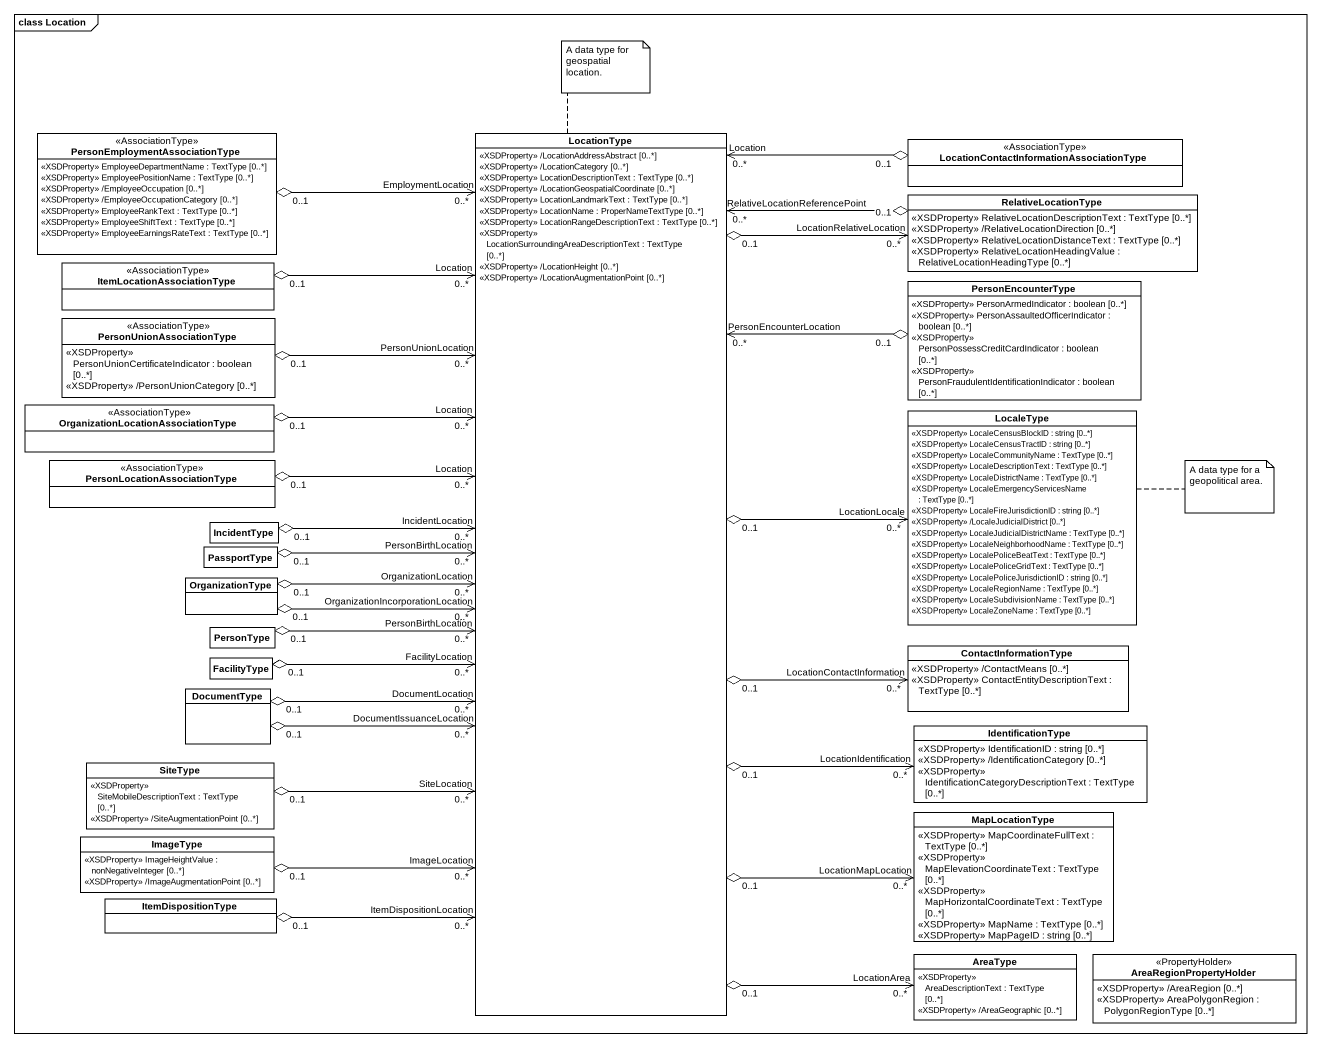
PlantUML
@startuml
mainframe class Location
hide circle
hide empty members
class "PersonEmploymentAssociationType" as PersonEmploymentAssociationT <<AssociationType>> {
  <<XSDProperty>> EmployeeDepartmentName : TextType [0..*]
  <<XSDProperty>> EmployeePositionName : TextType [0..*]
  <<XSDProperty>> /EmployeeOccupation [0..*]
  <<XSDProperty>> /EmployeeOccupationCategory [0..*]
  <<XSDProperty>> EmployeeRankText : TextType [0..*]
  <<XSDProperty>> EmployeeShiftText : TextType [0..*]
  <<XSDProperty>> EmployeeEarningsRateText : TextType [0..*]
}
class LocationType {
  <<XSDProperty>> /LocationAddressAbstract [0..*]
  <<XSDProperty>> /LocationCategory [0..*]
  <<XSDProperty>> LocationDescriptionText : TextType [0..*]
  <<XSDProperty>> /LocationGeospatialCoordinate [0..*]
  <<XSDProperty>> LocationLandmarkText : TextType [0..*]
  <<XSDProperty>> LocationName : ProperNameTextType [0..*]
  <<XSDProperty>> LocationRangeDescriptionText : TextType [0..*]
  <<XSDProperty>> LocationSurroundingAreaDescriptionText : TextType [0..*]
  <<XSDProperty>> /LocationHeight [0..*]
  <<XSDProperty>> /LocationAugmentationPoint [0..*]
}
class "LocationContactInformationAssociationType" as LocationContactInformationAs <<AssociationType>>
class RelativeLocationType {
  <<XSDProperty>> RelativeLocationDescriptionText : TextType [0..*]
  <<XSDProperty>> /RelativeLocationDirection [0..*]
  <<XSDProperty>> RelativeLocationDistanceText : TextType [0..*]
  <<XSDProperty>> RelativeLocationHeadingValue : RelativeLocationHeadingType [0..*]
}
class ItemLocationAssociationType <<AssociationType>>
class PersonEncounterType {
  <<XSDProperty>> PersonArmedIndicator : boolean [0..*]
  <<XSDProperty>> PersonAssaultedOfficerIndicator : boolean [0..*]
  <<XSDProperty>> PersonPossessCreditCardIndicator : boolean [0..*]
  <<XSDProperty>> PersonFraudulentIdentificationIndicator : boolean [0..*]
}
class PersonUnionAssociationType <<AssociationType>> {
  <<XSDProperty>> PersonUnionCertificateIndicator : boolean [0..*]
  <<XSDProperty>> /PersonUnionCategory [0..*]
}
class "OrganizationLocationAssociationType" as OrganizationLocationAssociat <<AssociationType>>
class LocaleType {
  <<XSDProperty>> LocaleCensusBlockID : string [0..*]
  <<XSDProperty>> LocaleCensusTractID : string [0..*]
  <<XSDProperty>> LocaleCommunityName : TextType [0..*]
  <<XSDProperty>> LocaleDescriptionText : TextType [0..*]
  <<XSDProperty>> LocaleDistrictName : TextType [0..*]
  <<XSDProperty>> LocaleEmergencyServicesName : TextType [0..*]
  <<XSDProperty>> LocaleFireJurisdictionID : string [0..*]
  <<XSDProperty>> /LocaleJudicialDistrict [0..*]
  <<XSDProperty>> LocaleJudicialDistrictName : TextType [0..*]
  <<XSDProperty>> LocaleNeighborhoodName : TextType [0..*]
  <<XSDProperty>> LocalePoliceBeatText : TextType [0..*]
  <<XSDProperty>> LocalePoliceGridText : TextType [0..*]
  <<XSDProperty>> LocalePoliceJurisdictionID : string [0..*]
  <<XSDProperty>> LocaleRegionName : TextType [0..*]
  <<XSDProperty>> LocaleSubdivisionName : TextType [0..*]
  <<XSDProperty>> LocaleZoneName : TextType [0..*]
}
class "PersonLocationAssociationType" as PersonLocationAssociationTyp <<AssociationType>>
class PassportType
class IncidentType
class OrganizationType
class PersonType
class FacilityType
class ContactInformationType {
  <<XSDProperty>> /ContactMeans [0..*]
  <<XSDProperty>> ContactEntityDescriptionText : TextType [0..*]
}
class DocumentType
class IdentificationType {
  <<XSDProperty>> IdentificationID : string [0..*]
  <<XSDProperty>> /IdentificationCategory [0..*]
  <<XSDProperty>> IdentificationCategoryDescriptionText : TextType [0..*]
}
class SiteType {
  <<XSDProperty>> SiteMobileDescriptionText : TextType [0..*]
  <<XSDProperty>> /SiteAugmentationPoint [0..*]
}
class MapLocationType {
  <<XSDProperty>> MapCoordinateFullText : TextType [0..*]
  <<XSDProperty>> MapElevationCoordinateText : TextType [0..*]
  <<XSDProperty>> MapHorizontalCoordinateText : TextType [0..*]
  <<XSDProperty>> MapName : TextType [0..*]
  <<XSDProperty>> MapPageID : string [0..*]
}
class ImageType {
  <<XSDProperty>> ImageHeightValue : nonNegativeInteger [0..*]
  <<XSDProperty>> /ImageAugmentationPoint [0..*]
}
class ItemDispositionType
class AreaType {
  <<XSDProperty>> AreaDescriptionText : TextType [0..*]
  <<XSDProperty>> /AreaGeographic [0..*]
}
class AreaRegionPropertyHolder <<PropertyHolder>> {
  <<XSDProperty>> /AreaRegion [0..*]
  <<XSDProperty>> AreaPolygonRegion : PolygonRegionType [0..*]
}
PersonEmploymentAssociationT "0..1" o--> "EmploymentLocation\n0..*" LocationType
LocationType "0..1" o-up-> "LocationRelativeLocation\n0..*" RelativeLocationType
LocationType "0..1" o-right-> "LocationLocale\n0..*" LocaleType
LocationType "0..1" o-right-> "LocationContactInformation\n0..*" ContactInformationType
LocationType "0..1" o-right-> "LocationIdentification\n0..*" IdentificationType
LocationType "0..1" o--> "LocationMapLocation\n0..*" MapLocationType
LocationType "0..1" o--> "LocationArea\n0..*" AreaType
LocationContactInformationAs "0..1" o--> "Location\n0..*" LocationType
RelativeLocationType "0..1" o--> "RelativeLocationReferencePoint\n0..*" LocationType
ItemLocationAssociationType "0..1" o--> "Location\n0..*" LocationType
PersonEncounterType "0..1" o-left-> "PersonEncounterLocation\n0..*" LocationType
PersonUnionAssociationType "0..1" o-right-> "PersonUnionLocation\n0..*" LocationType
OrganizationLocationAssociat "0..1" o-right-> "Location\n0..*" LocationType
PersonLocationAssociationTyp "0..1" o-right-> "Location\n0..*" LocationType
PassportType "0..1" o-right-> "PersonBirthLocation\n0..*" LocationType
IncidentType "0..1" o-right-> "IncidentLocation\n0..*" LocationType
OrganizationType "0..1" o-right-> "OrganizationIncorporationLocation\n0..*" LocationType
OrganizationType "0..1" o-right-> "OrganizationLocation\n0..*" LocationType
PersonType "0..1" o-right-> "PersonBirthLocation\n0..*" LocationType
FacilityType "0..1" o-right-> "FacilityLocation\n0..*" LocationType
DocumentType "0..1" o-right-> "DocumentLocation\n0..*" LocationType
DocumentType "0..1" o-right-> "DocumentIssuanceLocation\n0..*" LocationType
SiteType "0..1" o-right-> "SiteLocation\n0..*" LocationType
ImageType "0..1" o-up-> "ImageLocation\n0..*" LocationType
ItemDispositionType "0..1" o-up-> "ItemDispositionLocation\n0..*" LocationType
note top of LocationType : A data type for geospatial location.
note right of LocaleType : A data type for a geopolitical area.
@enduml
